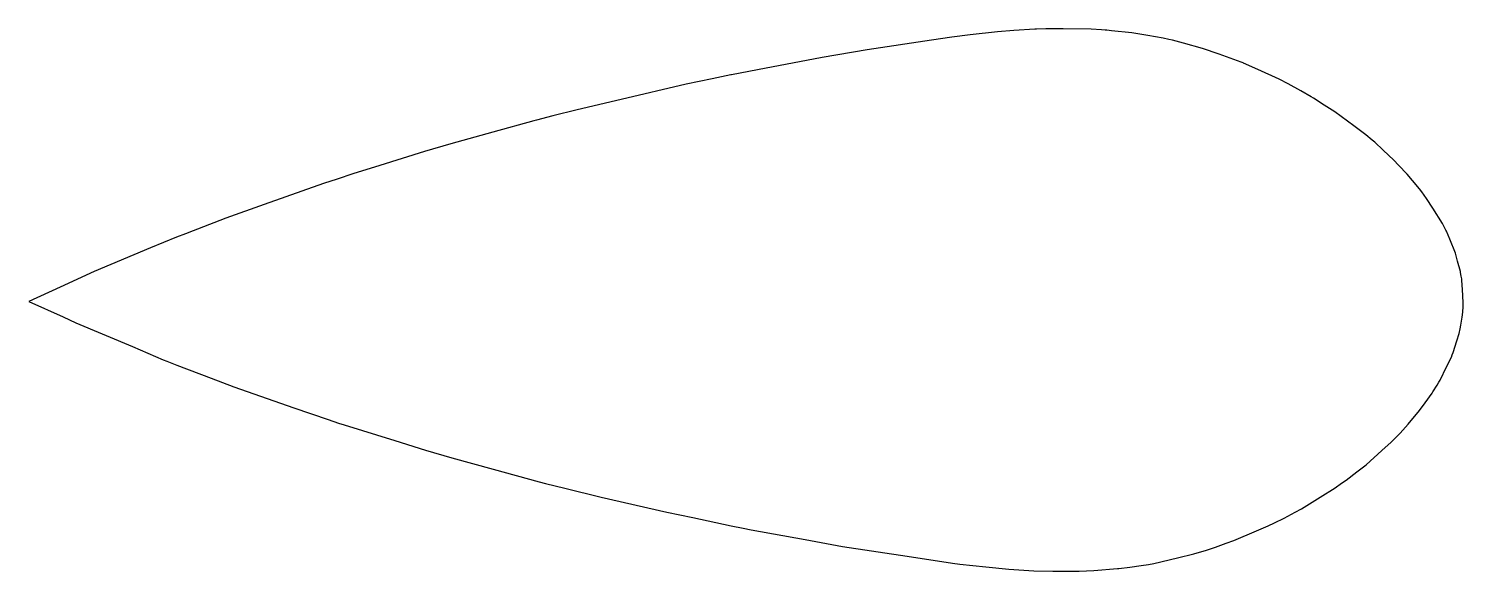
# Model space of a CAD drawing. Header units: metres. Extents: x -88 to 62, y -28 to 28.
import ezdxf

# ---------------------------------------------------------------- set-up
doc = ezdxf.new("R2010")
doc.units = ezdxf.units.M

msp = doc.modelspace()

# ---------------------------------------------------------------- linework, layer by layer
for p, q in [((6.83189, 27.206), (0.10064, 26.1702)), ((8.95287, 27.5123), (6.83189, 27.206)), ((10.882, 27.7407), (8.95287, 27.5123)), ((13.7475, 28.0757), (10.882, 27.7407)), ((15.4444, 28.1968), (13.7475, 28.0757)), ((17.6219, 28.3481), (15.4444, 28.1968)), ((17.799, 28.3555), (17.6219, 28.3481)), ((18.7937, 28.3878), (17.799, 28.3555)), ((20.6166, 28.3979), (18.7937, 28.3878)), ((23.542, 28.3358), (20.6166, 28.3979)), ((24.6245, 28.2786), (23.542, 28.3358)), ((24.975, 28.2537), (24.6245, 28.2786)), ((25.1728, 28.2376), (24.975, 28.2537)), ((25.6653, 28.1896), (25.1728, 28.2376)), ((27.7945, 27.9473), (25.6653, 28.1896)), ((29.4529, 27.6944), (27.7945, 27.9473)), ((31.0507, 27.3987), (29.4529, 27.6944)), ((31.6612, 27.2671), (31.0507, 27.3987)), ((32.0292, 27.1841), (31.6612, 27.2671)), ((33.1913, 26.8755), (32.0292, 27.1841)), ((0.10064, 26.1702), (-4.58399, 25.3806)), ((35.1558, 26.3399), (33.1913, 26.8755)), ((36.9055, 25.7334), (35.1558, 26.3399)), ((39.2049, 24.9097), (36.9055, 25.7334)), ((-11.3766, 24.1083), (-14.0866, 23.5816)), ((-4.58399, 25.3806), (-11.3766, 24.1083)), ((39.4064, 24.8288), (39.2049, 24.9097)), ((39.4669, 24.8042), (39.4064, 24.8288)), ((40.9636, 24.1281), (39.4669, 24.8042)), ((43.1691, 23.1263), (40.9636, 24.1281)), ((-18.8046, 22.5884), (-25.6187, 20.9963)), ((-16.0878, 23.1606), (-18.8046, 22.5884)), ((-14.1522, 23.5682), (-16.0878, 23.1606)), ((-14.0866, 23.5816), (-14.1522, 23.5682)), ((44.1351, 22.619), (43.1691, 23.1263)), ((45.442, 21.9124), (44.1351, 22.619)), ((46.5284, 21.2872), (45.442, 21.9124)), ((46.7664, 21.1456), (46.5284, 21.2872)), ((47.9, 20.4096), (46.7664, 21.1456)), ((-30.229, 19.9184), (-32.767, 19.267)), ((-25.6187, 20.9963), (-30.229, 19.9184)), ((49.0022, 19.7103), (47.9, 20.4096)), ((51.0042, 18.2421), (49.0022, 19.7103)), ((-34.7463, 18.7568), (-39.0186, 17.5874)), ((-34.4492, 18.8353), (-34.7463, 18.7568)), ((-32.767, 19.267), (-34.4492, 18.8353)), ((52.2617, 17.2846), (51.0042, 18.2421)), ((-39.0186, 17.5874), (-43.4367, 16.3392)), ((52.9117, 16.741), (52.2617, 17.2846)), ((53.1711, 16.5209), (52.9117, 16.741)), ((54.0404, 15.7106), (53.1711, 16.5209)), ((-46.185, 15.5371), (-50.8441, 14.0847)), ((-43.4367, 16.3392), (-46.185, 15.5371)), ((55.1878, 14.648), (54.0404, 15.7106)), ((-50.8441, 14.0847), (-53.6543, 13.2067)), ((55.6771, 14.131), (55.1878, 14.648)), ((56.5736, 13.1838), (55.6771, 14.131)), ((-56.7223, 12.1936), (-62.9343, 10.0015)), ((-55.3062, 12.6626), (-56.7223, 12.1936)), ((-53.6543, 13.2067), (-55.3062, 12.6626)), ((57.1382, 12.5121), (56.5736, 13.1838)), ((57.8663, 11.6395), (57.1382, 12.5121)), ((58.0984, 11.3329), (57.8663, 11.6395)), ((58.602, 10.6552), (58.0984, 11.3329)), ((59.2606, 9.63682), (58.602, 10.6552)), ((-62.9343, 10.0015), (-66.9443, 8.56766)), ((60.2454, 8.03283), (59.2606, 9.63682)), ((-66.9443, 8.56766), (-69.9159, 7.43203)), ((60.4444, 7.65952), (60.2454, 8.03283)), ((60.6132, 7.32621), (60.4444, 7.65952)), ((-72.097, 6.58213), (-74.8356, 5.46243)), ((-71.1488, 6.9571), (-72.097, 6.58213)), ((-70.3789, 7.25565), (-71.1488, 6.9571)), ((-69.9159, 7.43203), (-70.3789, 7.25565)), ((60.6636, 7.22416), (60.6132, 7.32621)), ((60.6692, 7.21258), (60.6636, 7.22416)), ((61.0203, 6.3732), (60.6692, 7.21258)), ((61.6057, 4.93475), (61.0203, 6.3732)), ((-74.8356, 5.46243), (-80.7081, 2.99348)), ((61.8458, 4.07402), (61.6057, 4.93475)), ((62.1301, 3.01105), (61.8458, 4.07402)), ((62.1493, 2.91491), (62.1301, 3.01105)), ((-80.7081, 2.99348), (-84.2586, 1.36604)), ((62.224, 2.50864), (62.1493, 2.91491)), ((62.2692, 2.24007), (62.224, 2.50864)), ((62.2938, 2.07742), (62.2692, 2.24007)), ((62.3534, 1.12699), (62.2938, 2.07742)), ((-84.2586, 1.36604), (-87.5599, -0.11781)), ((62.4365, -0.2538), (62.3534, 1.12699)), ((-87.5599, -0.11781), (-83.9686, -1.75234)), ((62.3042, -1.78481), (62.3795, -1.24362)), ((62.3795, -1.24362), (62.4134, -0.65765)), ((62.4134, -0.65765), (62.4365, -0.2538)), ((-83.9686, -1.75234), (-82.6297, -2.36873)), ((-82.6297, -2.36873), (-76.7155, -4.83648)), ((62.0003, -3.47663), (62.1027, -2.99981)), ((62.1027, -2.99981), (62.1894, -2.60297)), ((62.1894, -2.60297), (62.3042, -1.78481)), ((61.3821, -5.45977), (61.7586, -4.24479)), ((61.7586, -4.24479), (62.0003, -3.47663)), ((-76.7155, -4.83648), (-73.4841, -6.21786)), ((60.6734, -6.97238), (61.1925, -5.94049)), ((61.1925, -5.94049), (61.2773, -5.72261)), ((61.2773, -5.72261), (61.3821, -5.45977)), ((-73.4841, -6.21786), (-73.1142, -6.36375)), ((-73.1142, -6.36375), (-72.056, -6.78643)), ((-72.056, -6.78643), (-68.4859, -8.1467)), ((60.0174, -8.34658), (60.6734, -6.97238)), ((-68.4859, -8.1467), (-66.1148, -9.04679)), ((59.2623, -9.59119), (59.6992, -8.88343)), ((59.6992, -8.88343), (59.8912, -8.56982)), ((59.8912, -8.56982), (60.0174, -8.34658)), ((-66.1148, -9.04679), (-59.8399, -11.242)), ((58.435, -10.7235), (59.1843, -9.71174)), ((59.1843, -9.71174), (59.2623, -9.59119)), ((-59.8399, -11.242), (-56.2606, -12.4887)), ((56.6675, -12.9699), (57.8625, -11.5376)), ((57.8625, -11.5376), (58.435, -10.7235)), ((-56.2606, -12.4887), (-55.1847, -12.8417)), ((-55.1847, -12.8417), (-54.5615, -13.046)), ((-54.5615, -13.046), (-49.2773, -14.6863)), ((55.8193, -13.9037), (56.6675, -12.9699)), ((-49.2773, -14.6863), (-46.0791, -15.6803)), ((53.9209, -15.7256), (54.9011, -14.8433)), ((54.9011, -14.8433), (55.1169, -14.6291)), ((55.1169, -14.6291), (55.2805, -14.4668)), ((55.2805, -14.4668), (55.8193, -13.9037)), ((-46.0791, -15.6803), (-43.3291, -16.4748)), ((-43.3291, -16.4748), (-39.0008, -17.6844)), ((52.2664, -17.1975), (53.9209, -15.7256)), ((-39.0008, -17.6844), (-34.1992, -18.9786)), ((50.1841, -18.8039), (51.3064, -17.943)), ((51.3064, -17.943), (52.2664, -17.1975)), ((-34.1992, -18.9786), (-33.5274, -19.1532)), ((-33.5274, -19.1532), (-31.5045, -19.664)), ((49.0259, -19.6183), (49.7141, -19.1346)), ((49.7141, -19.1346), (50.1841, -18.8039)), ((-31.5045, -19.664), (-27.6967, -20.5907)), ((-27.6967, -20.5907), (-20.8465, -22.1717)), ((45.5115, -21.8031), (47.4652, -20.5842)), ((47.4652, -20.5842), (49.0259, -19.6183)), ((-20.8465, -22.1717), (-18.1154, -22.7392)), ((43.694, -22.7861), (44.8421, -22.1629)), ((44.8421, -22.1629), (45.5115, -21.8031)), ((-18.1154, -22.7392), (-14.1278, -23.598)), ((-14.1278, -23.598), (-12.8743, -23.8465)), ((-12.8743, -23.8465), (-12.0175, -24.0164)), ((40.8038, -24.1133), (42.0382, -23.5982)), ((42.0382, -23.5982), (42.7016, -23.2664)), ((42.7016, -23.2664), (43.694, -22.7861)), ((-12.0175, -24.0164), (-6.38316, -25.04)), ((-6.38316, -25.04), (-2.48718, -25.7477)), ((36.5221, -25.8313), (37.6529, -25.423)), ((37.6529, -25.423), (38.4265, -25.1445)), ((38.4265, -25.1445), (40.8038, -24.1133)), ((-2.48718, -25.7477), (4.27385, -26.7694)), ((4.27385, -26.7694), (9.02705, -27.4877)), ((30.0932, -27.5225), (32.5494, -26.9414)), ((32.5494, -26.9414), (34.2786, -26.5316)), ((34.2786, -26.5316), (35.5727, -26.1274)), ((35.5727, -26.1274), (36.5221, -25.8313)), ((9.02705, -27.4877), (9.80543, -27.587)), ((9.80543, -27.587), (12.4982, -27.8978)), ((12.4982, -27.8978), (14.918, -28.1161)), ((14.918, -28.1161), (17.538, -28.287)), ((17.538, -28.287), (19.5332, -28.3298)), ((19.5332, -28.3298), (21.444, -28.3502)), ((21.444, -28.3502), (21.6552, -28.3461)), ((21.6552, -28.3461), (22.29, -28.3306)), ((22.29, -28.3306), (23.7889, -28.2481)), ((23.7889, -28.2481), (26.2675, -28.0683)), ((26.2675, -28.0683), (26.4224, -28.0541)), ((26.4224, -28.0541), (27.5598, -27.9008)), ((27.5598, -27.9008), (28.7666, -27.7498)), ((28.7666, -27.7498), (29.5192, -27.6211)), ((29.5192, -27.6211), (30.0932, -27.5225))]:
    msp.add_line(p, q)

doc.saveas('drawing.dxf')
